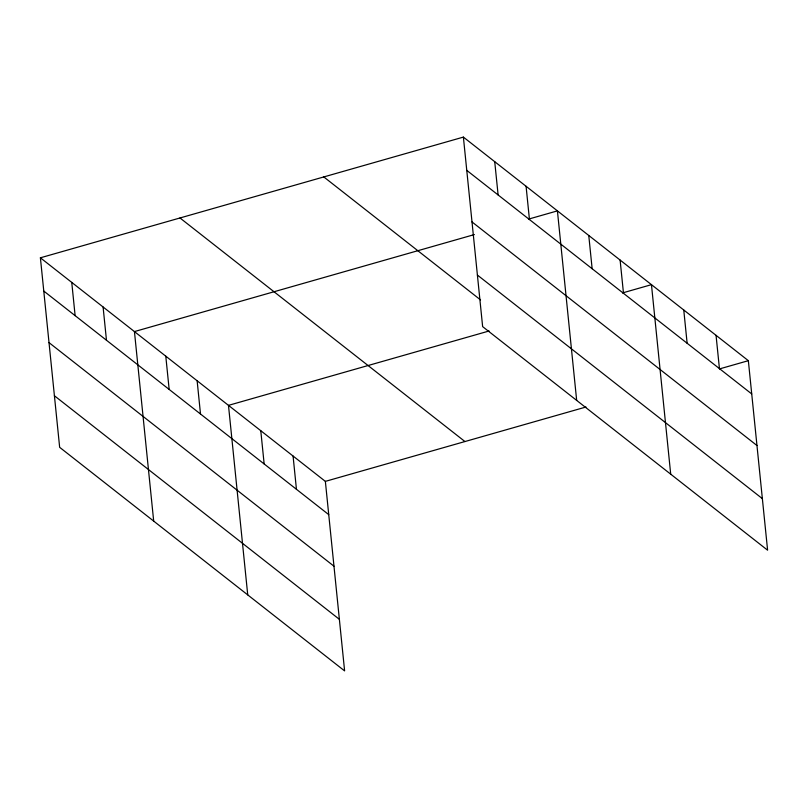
<?xml version="1.0" encoding="UTF-8"?>
<svg xmlns="http://www.w3.org/2000/svg" width="808" height="808" viewBox="0 0 808 808"><rect width="100%" height="100%" fill="white"/><g stroke="black" fill="none" stroke-linecap="round" stroke-linejoin="round"><path stroke-width="1.21" d="M40.4 257.803L325.361 481.376L344.612 670.903L59.651 447.319L40.4 257.803L463.388 137.097L748.349 360.681L767.6 550.197L482.639 326.624L463.388 137.097M474.397 234.572L134.441 331.583L153.692 521.099M528.543 219.119L557.419 210.878L576.67 400.404M489.103 330.987L228.482 405.364L247.733 594.88M622.584 292.91L651.46 284.669L670.711 474.185M325.361 481.376L585.992 407.01M719.474 368.923L748.349 360.681M466.761 170.357L751.723 393.94M472.003 221.927L756.965 445.511M477.397 275.053L762.358 498.637M323.796 176.932L480.528 299.899M179.982 217.968L464.954 441.552M43.773 291.052L328.745 514.635M49.015 342.622L333.987 566.206M54.409 395.748L339.38 619.332M716.05 335.34L719.433 368.599M683.76 309.999L687.133 343.259M620.11 260.075L623.493 293.324M588.769 235.482L592.143 268.731M526.079 186.284L529.452 219.544M494.728 161.691L498.112 194.95M293.072 456.045L296.445 489.294M260.772 430.704L264.155 463.954M197.132 380.77L200.505 414.029M165.781 356.176L169.165 389.436M103.091 306.989L106.474 340.239M71.75 282.396L75.124 315.645"/></g></svg>
